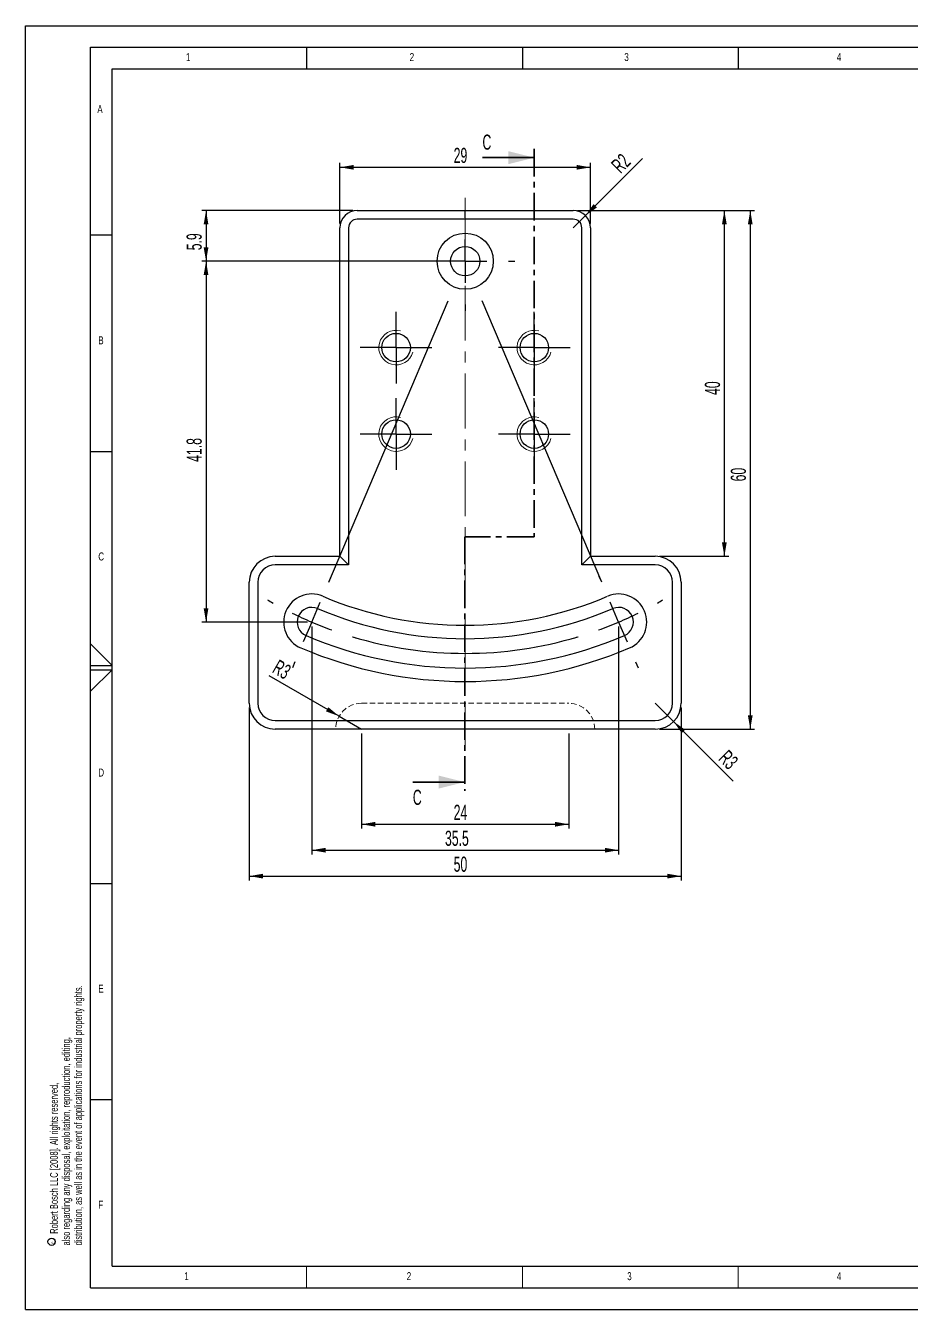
# Paper-space layout 'Sheet4' of a CAD drawing. Header units: millimetres. Extents: x 0 to 420, y 0 to 297.
# Drawn here: x 0 to 205.3, y 0 to 297 of the extents above; entities that cross this region are included whole.
import ezdxf

# ---------------------------------------------------------------- set-up
doc = ezdxf.new("R2010")
doc.units = ezdxf.units.MM
for name, pattern in [('CENTER', [10.16, 6.35, -1.27, 1.27, -1.27]), ('CENTERX2', [20.32, 12.7, -2.54, 2.54, -2.54]), ('HIDDEN', [1.905, 1.27, -0.635])]:
    doc.linetypes.add(name, pattern=pattern)
doc.layers.add('FORMAT', color=7, linetype='Continuous')
doc.layers.add('SLD-0', color=7, linetype='Continuous')
doc.styles.add('SLDTEXTSTYLE0', font='TXT', dxfattribs={"width": 0.75})
doc.styles.add('SLDTEXTSTYLE1', font='TXT', dxfattribs={"width": 0.605})
doc.dimstyles.new('SLDDIMSTYLE1', dxfattribs={"dimtxt": 3.5, "dimasz": 3.2, "dimexe": 0, "dimexo": 0.0625, "dimgap": 0.875, "dimtad": 1, "dimdec": 1, "dimlfac": 0.5, "dimrnd": 1e-09, "dimzin": 12, "dimdsep": 46, "dimtxsty": 'SLDTEXTSTYLE1', "dimsah": 1, "dimcen": 0.09, "dimadec": 0, "dimazin": 3, "dimtfac": 1, "dimtdec": 1, "dimtofl": 0, "dimtmove": 0, "dimatfit": 3, "dimfxl": 0, "dimfrac": 2, "dimtolj": 1, "dimtzin": 12, "dimarcsym": 0})
doc.dimstyles.new('SLDDIMSTYLE2', dxfattribs={"dimtxt": 3.5, "dimasz": 3.2, "dimexe": 0, "dimexo": 0.0625, "dimgap": 0.875, "dimtad": 1, "dimdec": 1, "dimlfac": 0.5, "dimrnd": 1e-09, "dimzin": 12, "dimdsep": 46, "dimtxsty": 'SLDTEXTSTYLE1', "dimsah": 1, "dimcen": 0, "dimadec": 0, "dimazin": 3, "dimtfac": 1, "dimtdec": 1, "dimtofl": 0, "dimtmove": 0, "dimatfit": 3, "dimfxl": 0, "dimfrac": 2, "dimtolj": 1, "dimtzin": 12, "dimarcsym": 0})

# ---------------------------------------------------------------- blocks, each defined once
blk = doc.blocks.new('SW_NOTE_0_3')
at = {"layer": 'SLD-0', "color": 0}
blk.add_circle((-1.07, 0.48), 0.846, dxfattribs=at)
at = {"layer": 'SLD-0', "color": 0, "insert": (-1.29, 0), "char_height": 1, "attachment_point": 1, "rotation": 90, "style": 'SLDTEXTSTYLE1'}
blk.add_mtext('c', dxfattribs=at)
blk = doc.blocks.new('_D_35')
at = {"layer": 'SLD-0'}
for p, q in [((66.25, 158.01), (66.25, 105.23)), ((137.3, 158.01), (137.3, 105.23)), ((66.25, 106.23), (137.3, 106.23))]:
    blk.add_line(p, q, dxfattribs=at)
for points in [[(66.25, 106.23), (69.45, 105.68), (69.45, 106.78)], [(137.3, 106.23), (134.1, 106.78), (134.1, 105.68)]]:
    blk.add_solid(points, dxfattribs=at)
at = {"layer": 'SLD-0', "insert": (97.09, 110.74), "char_height": 3.5, "attachment_point": 1, "style": 'SLDTEXTSTYLE1'}
blk.add_mtext('35.5', dxfattribs=at)
blk = doc.blocks.new('_D_36')
at = {"layer": 'SLD-0'}
for p, q in [((89.27, 242.51), (40.77, 242.51)), ((41.77, 242.51), (41.77, 159.01)), ((65.25, 159.01), (40.77, 159.01))]:
    blk.add_line(p, q, dxfattribs=at)
for points in [[(41.77, 242.51), (41.22, 239.31), (42.32, 239.31)], [(41.77, 159.01), (42.32, 162.21), (41.22, 162.21)]]:
    blk.add_solid(points, dxfattribs=at)
at = {"layer": 'SLD-0', "insert": (37.26, 196.08), "char_height": 3.5, "attachment_point": 1, "rotation": 90, "style": 'SLDTEXTSTYLE1'}
blk.add_mtext('41.8', dxfattribs=at)
blk = doc.blocks.new('_D_37')
at = {"layer": 'SLD-0'}
for p, q in [((72.77, 251.23), (72.77, 265.23)), ((130.77, 251.23), (130.77, 265.23)), ((72.77, 264.23), (130.77, 264.23))]:
    blk.add_line(p, q, dxfattribs=at)
for points in [[(72.77, 264.23), (75.97, 263.68), (75.97, 264.78)], [(130.77, 264.23), (127.57, 264.78), (127.57, 263.68)]]:
    blk.add_solid(points, dxfattribs=at)
at = {"layer": 'SLD-0', "insert": (99.1, 268.74), "char_height": 3.5, "attachment_point": 1, "style": 'SLDTEXTSTYLE1'}
blk.add_mtext('29', dxfattribs=at)
blk = doc.blocks.new('_D_38')
at = {"layer": 'SLD-0'}
for p, q in [((127.77, 254.23), (162.77, 254.23)), ((161.77, 174.23), (161.77, 254.23)), ((146.77, 174.23), (162.77, 174.23))]:
    blk.add_line(p, q, dxfattribs=at)
for points in [[(161.77, 254.23), (161.22, 251.03), (162.32, 251.03)], [(161.77, 174.23), (162.32, 177.43), (161.22, 177.43)]]:
    blk.add_solid(points, dxfattribs=at)
at = {"layer": 'SLD-0', "insert": (157.26, 211.56), "char_height": 3.5, "attachment_point": 1, "rotation": 90, "style": 'SLDTEXTSTYLE1'}
blk.add_mtext('40', dxfattribs=at)
blk = doc.blocks.new('_D_39')
at = {"layer": 'SLD-0'}
for p, q in [((51.77, 139.23), (51.77, 99.23)), ((151.77, 139.23), (151.77, 99.23)), ((51.77, 100.23), (151.77, 100.23))]:
    blk.add_line(p, q, dxfattribs=at)
for points in [[(51.77, 100.23), (54.97, 99.68), (54.97, 100.78)], [(151.77, 100.23), (148.57, 100.78), (148.57, 99.68)]]:
    blk.add_solid(points, dxfattribs=at)
at = {"layer": 'SLD-0', "insert": (99.1, 104.74), "char_height": 3.5, "attachment_point": 1, "style": 'SLDTEXTSTYLE1'}
blk.add_mtext('50', dxfattribs=at)
blk = doc.blocks.new('_D_40')
at = {"layer": 'SLD-0'}
for q in [(142.82, 266.28), (126.77, 250.23)]:
    blk.add_line((129.6, 253.06), q, dxfattribs=at)
blk.add_solid([(129.6, 253.06), (132.25, 254.93), (131.48, 255.71)], dxfattribs=at)
at = {"layer": 'SLD-0', "insert": (135.3, 265.1), "char_height": 3.5, "attachment_point": 1, "rotation": 45, "style": 'SLDTEXTSTYLE1'}
blk.add_mtext('R2', dxfattribs=at)
blk = doc.blocks.new('_D_41')
at = {"layer": 'SLD-0'}
for p, q in [((75.77, 254.23), (40.77, 254.23)), ((41.77, 254.23), (41.77, 242.51)), ((100.77, 242.51), (40.77, 242.51))]:
    blk.add_line(p, q, dxfattribs=at)
for points in [[(41.77, 254.23), (41.22, 251.03), (42.32, 251.03)], [(41.77, 242.51), (42.32, 245.71), (41.22, 245.71)]]:
    blk.add_solid(points, dxfattribs=at)
at = {"layer": 'SLD-0', "insert": (37.26, 245.03), "char_height": 3.5, "attachment_point": 1, "rotation": 90, "style": 'SLDTEXTSTYLE1'}
blk.add_mtext('5.9', dxfattribs=at)
blk = doc.blocks.new('_D_42')
at = {"layer": 'SLD-0'}
for q in [(56.37, 146.59), (77.77, 134.23)]:
    blk.add_line((72.58, 137.23), q, dxfattribs=at)
blk.add_solid([(72.58, 137.23), (70.08, 139.31), (69.53, 138.35)], dxfattribs=at)
at = {"layer": 'SLD-0', "insert": (58.62, 150.48), "char_height": 3.5, "attachment_point": 1, "rotation": 330, "style": 'SLDTEXTSTYLE1'}
blk.add_mtext('R3', dxfattribs=at)
blk = doc.blocks.new('_D_43')
at = {"layer": 'SLD-0'}
for p, q in [((77.77, 133.23), (77.77, 111.23)), ((125.77, 133.23), (125.77, 111.23)), ((77.77, 112.23), (125.77, 112.23))]:
    blk.add_line(p, q, dxfattribs=at)
for points in [[(77.77, 112.23), (80.97, 111.68), (80.97, 112.78)], [(125.77, 112.23), (122.57, 112.78), (122.57, 111.68)]]:
    blk.add_solid(points, dxfattribs=at)
at = {"layer": 'SLD-0', "insert": (99.1, 116.74), "char_height": 3.5, "attachment_point": 1, "style": 'SLDTEXTSTYLE1'}
blk.add_mtext('24', dxfattribs=at)
blk = doc.blocks.new('_D_44')
at = {"layer": 'SLD-0'}
for q in [(145.77, 140.23), (163.83, 122.17)]:
    blk.add_line((150.02, 135.99), q, dxfattribs=at)
blk.add_solid([(150.02, 135.99), (151.89, 133.34), (152.67, 134.11)], dxfattribs=at)
at = {"layer": 'SLD-0', "insert": (162.67, 129.69), "char_height": 3.5, "attachment_point": 1, "rotation": 315, "style": 'SLDTEXTSTYLE1'}
blk.add_mtext('R3', dxfattribs=at)
blk = doc.blocks.new('_D_45')
at = {"layer": 'SLD-0'}
for p, q in [((127.77, 254.23), (168.77, 254.23)), ((167.77, 254.23), (167.77, 134.23)), ((146.77, 134.23), (168.77, 134.23))]:
    blk.add_line(p, q, dxfattribs=at)
for points in [[(167.77, 254.23), (167.22, 251.03), (168.32, 251.03)], [(167.77, 134.23), (168.32, 137.43), (167.22, 137.43)]]:
    blk.add_solid(points, dxfattribs=at)
at = {"layer": 'SLD-0', "insert": (163.26, 191.56), "char_height": 3.5, "attachment_point": 1, "rotation": 90, "style": 'SLDTEXTSTYLE1'}
blk.add_mtext('60', dxfattribs=at)
blk = doc.blocks.new('SW_CENTERMARKSYMBOL_6')
at = {"layer": 'SLD-0', "color": 0}
for p, q in [((0, 10), (0, 11.5)), ((0, 0), (0, 5)), ((-10, 0), (-11.5, 0)), ((0, 0), (-5, 0)), ((0, 0), (0, -5)), ((0, 0), (5, 0)), ((10, 0), (11.5, 0)), ((0, -10), (0, -11.5))]:
    blk.add_line(p, q, dxfattribs=at)
blk = doc.blocks.new('SW_CENTERMARKSYMBOL_7')
at = {"layer": 'SLD-0', "color": 0}
for p, q in [((0, 5), (0, 8.3)), ((0, 0), (0, 5)), ((-5, 0), (-8.3, 0)), ((0, 0), (-5, 0)), ((0, 0), (0, -5)), ((0, 0), (5, 0)), ((5, 0), (8.3, 0)), ((0, -5), (0, -8.3))]:
    blk.add_line(p, q, dxfattribs=at)
blk = doc.blocks.new('SW_CENTERMARKSYMBOL_8')
at = {"layer": 'SLD-0', "color": 0}
for p, q in [((0, 5), (0, 8.3)), ((0, 0), (0, 5)), ((-5, 0), (-8.3, 0)), ((0, 0), (-5, 0)), ((0, 0), (0, -5)), ((0, 0), (5, 0)), ((5, 0), (8.3, 0)), ((0, -5), (0, -8.3))]:
    blk.add_line(p, q, dxfattribs=at)
blk = doc.blocks.new('SW_CENTERMARKSYMBOL_9')
at = {"layer": 'SLD-0', "color": 0}
for p, q in [((0, 5), (0, 8.3)), ((0, 0), (0, 5)), ((-5, 0), (-8.3, 0)), ((0, 0), (-5, 0)), ((0, 0), (0, -5)), ((0, 0), (5, 0)), ((5, 0), (8.3, 0)), ((0, -5), (0, -8.3))]:
    blk.add_line(p, q, dxfattribs=at)
blk = doc.blocks.new('SW_CENTERMARKSYMBOL_10')
at = {"layer": 'SLD-0', "color": 0}
for p, q in [((0, 5), (0, 8.3)), ((0, 0), (0, 5)), ((-5, 0), (-8.3, 0)), ((0, 0), (-5, 0)), ((0, 0), (0, -5)), ((0, 0), (5, 0)), ((5, 0), (8.3, 0)), ((0, -5), (0, -8.3))]:
    blk.add_line(p, q, dxfattribs=at)
blk = doc.blocks.new('SW_CENTERMARKSYMBOL_11')
at = {"layer": 'SLD-0', "color": 0}
for p, q in [((35.52, 83.5), (35.52, 88.5)), ((35.52, 83.5), (30.52, 83.5)), ((35.52, 83.5), (35.52, 78.5)), ((35.52, 83.5), (40.52, 83.5)), ((3.91, 9.2), (31.61, 74.3)), ((67.13, 9.2), (39.44, 74.3)), ((3.91, 9.2), (4.5, 10.58)), ((67.13, 9.2), (66.55, 10.58)), ((0, 0), (1.96, 4.6)), ((71.05, 0), (69.09, 4.6)), ((0, 0), (-1.96, -4.6)), ((71.05, 0), (73, -4.6)), ((-3.91, -9.2), (-4.5, -10.58)), ((74.96, -9.2), (75.55, -10.58))]:
    blk.add_line(p, q, dxfattribs=at)
for start, end in [(239.6926, 240.6397), (299.3603, 300.3074), (243.7967, 246.9537), (289.8892, 293.0463), (293.0463, 296.2033), (246.9537, 250.1108), (253.2678, 254.2149), (253.2678, 286.7322), (285.7851, 286.7322)]:
    blk.add_arc((35.52, 83.5), 90.74, start, end, dxfattribs=at)

psp = doc.layouts.new('Sheet4')

# ---------------------------------------------------------------- linework, layer by layer
at = {"color": 7, "linetype": 'CENTER', "lineweight": 35}
for p, q in [((117.77, 268.47), (117.77, 178.76)), ((117.77, 178.76), (101.65, 178.76)), ((101.65, 178.76), (101.65, 119.99))]:
    psp.add_line(p, q, dxfattribs=at)
at = {"color": 7, "linetype": 'Continuous', "lineweight": 35}
for p, q in [((105.77, 266.47), (117.77, 266.47)), ((89.65, 121.99), (101.65, 121.99))]:
    psp.add_line(p, q, dxfattribs=at)
at = {"color": 7, "linetype": 'Continuous', "lineweight": 25}
for p, q in [((76.77, 254.23), (126.77, 254.23)), ((72.77, 174.23), (72.77, 250.23)), ((74.77, 250.23), (74.77, 172.23)), ((126.77, 252.23), (76.77, 252.23)), ((128.77, 172.23), (128.77, 250.23)), ((130.77, 250.23), (130.77, 174.23)), ((57.77, 174.23), (72.77, 174.23)), ((74.77, 172.23), (72.77, 174.23)), ((130.77, 174.23), (128.77, 172.23)), ((130.77, 174.23), (145.77, 174.23)), ((74.77, 172.23), (57.77, 172.23)), ((145.77, 172.23), (128.77, 172.23)), ((51.77, 140.23), (51.77, 168.23)), ((53.77, 168.23), (53.77, 140.23)), ((149.77, 140.23), (149.77, 168.23)), ((151.77, 168.23), (151.77, 140.23)), ((57.77, 136.23), (145.77, 136.23)), ((145.77, 134.23), (57.77, 134.23))]:
    psp.add_line(p, q, dxfattribs=at)
at = {"color": 7, "linetype": 'HIDDEN', "lineweight": 18}
psp.add_line((77.77, 140.23), (125.77, 140.23), dxfattribs=at)
at = {"color": 7, "linetype": 'Continuous', "lineweight": 25}
for centre, radius in [((101.77, 242.51), 6.5), ((101.77, 242.51), 3.4), ((85.77, 222.51), 3.3), ((117.77, 222.51), 3.3), ((85.77, 202.51), 3.3), ((117.77, 202.51), 3.3)]:
    psp.add_circle(centre, radius, dxfattribs=at)
for centre, radius, start, end in [((76.77, 250.23), 4, 90, 180), ((126.77, 250.23), 4, 0, 90), ((76.77, 250.23), 2, 90, 180), ((126.77, 250.23), 2, 0, 90), ((57.77, 168.23), 6, 90, 180), ((145.77, 168.23), 6, 0, 90), ((57.77, 168.23), 4, 90, 180), ((145.77, 168.23), 4, 0, 90), ((66.25, 159.01), 6.5, 66.9537, 246.9537), ((101.77, 242.51), 84.24, 246.9537, 293.0463), ((137.3, 159.01), 6.5, 293.0463, 113.0463), ((66.25, 159.01), 3.4, 66.9537, 246.9537), ((101.77, 242.51), 87.34, 246.9537, 293.0463), ((137.3, 159.01), 3.4, 293.0463, 113.0463), ((101.77, 242.51), 94.14, 246.9537, 293.0463), ((101.77, 242.51), 97.24, 246.9537, 293.0463), ((57.77, 140.23), 6, 180, 270), ((57.77, 140.23), 4, 180, 270), ((145.77, 140.23), 6, 270, 0), ((145.77, 140.23), 4, 270, 0)]:
    psp.add_arc(centre, radius, start, end, dxfattribs=at)
at = {"color": 7, "linetype": 'Continuous', "lineweight": 18}
for centre in [(85.77, 222.51), (117.77, 222.51), (85.77, 202.51), (117.77, 202.51)]:
    psp.add_arc(centre, 4, 75, 345, dxfattribs=at)
at = {"color": 7, "linetype": 'HIDDEN', "lineweight": 18}
for centre, start, end in [((77.77, 134.23), 90, 180), ((125.77, 134.23), 0, 90)]:
    psp.add_arc(centre, 6, start, end, dxfattribs=at)
at = {"color": 7, "linetype": 'Continuous', "lineweight": 35}
for points in [[(117.77, 266.47), (111.77, 267.97), (111.77, 264.97)], [(101.65, 121.99), (95.65, 123.49), (95.65, 120.49)]]:
    psp.add_solid(points, dxfattribs=at)
at = {"layer": 'FORMAT'}
for p, q in [((20, 248.5), (15, 248.5)), ((15, 198.5), (20, 198.5)), ((15, 98.5), (20, 98.5)), ((20, 48.5), (15, 48.5))]:
    psp.add_line(p, q, dxfattribs=at)
at = {"layer": 'SLD-0'}
for p, q in [((0, 0), (0, 297)), ((0, 297), (420, 297)), ((15, 292), (415, 292)), ((15, 5), (15, 292)), ((65, 292), (65, 287)), ((115, 292), (115, 287)), ((165, 292), (165, 287)), ((20, 10), (20, 287)), ((20, 287), (410, 287)), ((20, 149), (15, 153.98)), ((15, 149), (20, 149)), ((15, 148), (20, 148)), ((20, 10), (410, 10)), ((15, 5), (415, 5)), ((0, 0), (420, 0))]:
    psp.add_line(p, q, dxfattribs=at)
at = {"layer": 'SLD-0', "linetype": 'CENTERX2', "lineweight": 18}
psp.add_line((101.77, 257.15), (101.77, 129.31), dxfattribs=at)
at = {"layer": 'SLD-0', "color": 7, "linetype": 'Continuous', "lineweight": 18}
for p, q in [((20, 148), (15, 143.02)), ((65, 5), (65, 10)), ((115, 5), (115, 10)), ((165, 5), (165, 10))]:
    psp.add_line(p, q, dxfattribs=at)

# ---------------------------------------------------------------- block references
at = {"layer": 'SLD-0'}
for name, p in [('SW_CENTERMARKSYMBOL_6', (101.77, 242.51)), ('SW_CENTERMARKSYMBOL_11', (66.25, 159.01)), ('SW_CENTERMARKSYMBOL_7', (85.77, 222.51)), ('SW_CENTERMARKSYMBOL_10', (117.77, 222.51)), ('SW_CENTERMARKSYMBOL_8', (85.77, 202.51)), ('SW_CENTERMARKSYMBOL_9', (117.77, 202.51)), ('SW_NOTE_0_3', (7.08, 15.16))]:
    psp.add_blockref(name, p, dxfattribs=at)

# ---------------------------------------------------------------- texts
at = {"color": 7, "linetype": 'Continuous', "char_height": 3.5, "attachment_point": 1, "style": 'SLDTEXTSTYLE1'}
for insert in [(105.77, 271.81), (89.65, 120.21)]:
    psp.add_mtext('C', dxfattribs=dict(at, insert=insert))
at = {"layer": 'FORMAT', "char_height": 1.85, "attachment_point": 1, "style": 'SLDTEXTSTYLE0'}
for s, insert in [('1', (37.12, 290.67)), ('2', (88.91, 290.67)), ('3', (138.61, 290.67)), ('4', (187.82, 290.67)), ('A', (16.6, 278.62)), ('B', (16.82, 225.12)), ('C', (16.82, 175.12)), ('D', (16.82, 125.12)), ('E', (16.82, 75.12)), ('F', (16.82, 25.12)), ('1', (36.73, 8.6)), ('2', (88.23, 8.6)), ('3', (139.28, 8.6)), ('4', (187.82, 8.6))]:
    psp.add_mtext(s, dxfattribs=dict(at, insert=insert))
at = {"layer": 'SLD-0', "char_height": 1.8, "attachment_point": 1, "rotation": 90, "style": 'SLDTEXTSTYLE1'}
for s, insert in [('distribution, as well as in the event of applications for industrial property rights.', (11.26, 14.78)), ('also regarding any disposal, exploitation, reproduction, editing,', (8.46, 14.78)), ('Robert Bosch LLC [2008]. All rights reserved,', (5.66, 17.48))]:
    psp.add_mtext(s, dxfattribs=dict(at, insert=insert))

# ---------------------------------------------------------------- dimensions: what is measured, and where the dimension line sits
at = {"layer": 'SLD-0'}
for base, p1, p2, picture, middle in [((130.77, 264.23), (72.77, 250.23), (130.77, 250.23), '_D_37', (101.77, 264.23)), ((151.77, 100.23), (51.77, 140.23), (151.77, 140.23), '_D_39', (101.77, 100.23)), ((125.77, 112.23), (77.77, 134.23), (125.77, 134.23), '_D_43', (101.77, 112.23))]:
    dim = psp.add_linear_dim(base=base, p1=p1, p2=p2, dimstyle='SLDDIMSTYLE1', dxfattribs=at)
    dim.commit()
    dim.dimension.update_dxf_attribs({"geometry": picture, "text_midpoint": middle, "dimtype": 160})
for center, mpoint, picture, middle in [((126.77, 250.23), (129.6, 253.06), '_D_40', (140.77, 264.23)), ((77.77, 134.23), (72.58, 137.23), '_D_42', (58.89, 145.13)), ((145.77, 140.23), (150.02, 135.99), '_D_44', (161.77, 124.23))]:
    dim = psp.add_radius_dim(center=center, mpoint=mpoint, dimstyle='SLDDIMSTYLE2', dxfattribs=at)
    dim.commit()
    dim.dimension.update_dxf_attribs({"geometry": picture, "text_midpoint": middle, "dimtype": 164})
for base, p1, p2, angle, picture, middle in [((41.77, 242.51), (76.77, 254.23), (101.77, 242.51), 90, '_D_41', (41.77, 248.37)), ((161.77, 254.23), (145.77, 174.23), (126.77, 254.23), 90, '_D_38', (161.77, 214.23)), ((167.77, 134.23), (126.77, 254.23), (145.77, 134.23), 90, '_D_45', (167.77, 194.23)), ((41.7732, 159.0091), (90.2732, 242.5101), (66.2495, 159.0091), 90, '_D_36', (41.7732, 200.7596)), ((137.3, 106.23), (66.25, 159.01), (137.3, 159.01), 0, '_D_35', (101.77, 106.23))]:
    dim = psp.add_linear_dim(base=base, p1=p1, p2=p2, angle=angle, dimstyle='SLDDIMSTYLE1', dxfattribs=at)
    dim.commit()
    dim.dimension.update_dxf_attribs({"geometry": picture, "text_midpoint": middle, "dimtype": 160})

doc.saveas('drawing.dxf')
